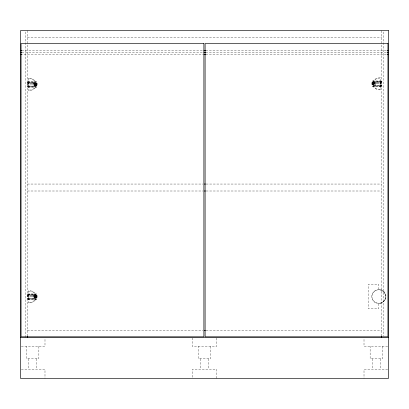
<?xml version="1.0" encoding="UTF-8"?>
<svg xmlns="http://www.w3.org/2000/svg" width="409" height="409" viewBox="0 0 409 409"><rect width="100%" height="100%" fill="white"/><g stroke="black" fill="none" stroke-linecap="round" stroke-linejoin="round"><path stroke-width="0.31" stroke-dasharray="2.04 1.53" d="M36.636 83.231L36.636 85.685L37.265 85.685L37.265 83.231L36.636 83.231L36.636 85.685M36.636 295.533L36.636 297.987L37.265 297.987L37.265 295.533L36.636 295.533L36.636 297.987M372.343 82.572L372.343 85.026L371.715 85.026L371.715 82.572L372.343 82.572L372.343 85.026M35.363 83.467L35.501 83.047L35.501 85.87L35.793 83.237L36.529 83.058L36.529 85.859L35.793 85.68L35.501 83.047M35.363 295.763L35.501 295.344L35.501 298.171L35.793 295.533L36.529 295.354L36.529 298.161L35.793 297.982L35.501 295.344M373.616 84.791L373.478 85.21L373.478 82.383L373.187 85.021L372.451 85.2L372.451 82.393L373.187 82.572L373.478 85.21M35.895 85.87L35.895 83.047M35.895 298.171L35.895 295.344M373.085 82.383L373.085 85.21M28.497 78.896C37.981 77.817 37.981 91.1 28.497 90.021M380.482 89.361C370.999 90.435 370.999 77.158 380.482 78.231M28.497 291.198C37.981 290.119 37.981 303.401 28.497 302.323M27.403 37.628L381.597 37.628M21.728 50.307L203.222 50.307M205.778 50.307L387.272 50.307M21.728 52.352L203.222 52.352M205.778 52.352L387.272 52.352M20.45 54.397L203.222 54.397M205.778 54.397L387.287 54.397M381.94 81.345L372.614 81.345L372.614 86.253L381.94 86.253M27.403 184.05L202.905 184.05M206.095 184.05L381.597 184.05M27.403 191.003L202.905 191.003M206.095 191.003L381.597 191.003M27.403 330.472L202.905 330.472M206.095 330.472L381.597 330.472M21.288 346.346L44.99 346.346L44.99 338.064M387.712 346.346L364.01 346.346L364.01 338.064M21.288 369.404L44.99 369.404L44.99 378.325M387.712 369.404L364.01 369.404L364.01 378.325M373.478 82.383L373.616 82.802M35.501 85.87L35.363 85.45M35.501 298.171L35.363 297.752M383.438 31.953L383.438 336.147M382.415 346.346L382.415 358.775L370.145 358.775L370.145 346.346M381.934 81.345L381.94 81.693L374.797 81.693L374.797 85.9L381.94 85.9L381.934 86.253M381.648 81.345L381.648 81.693M381.648 85.9L381.648 86.253M381.597 30.675L381.597 336.162M381.52 81.693L381.52 85.9M381.392 81.693L381.392 85.9M380.871 81.345L380.871 80.992L372.216 80.992L372.216 86.601L380.871 86.601L380.871 86.253M380.861 81.693L380.891 85.9M380.779 81.345L380.825 86.253M380.697 81.345L380.697 86.253M380.534 81.345L380.534 81.693M380.534 85.9L380.534 86.253M380.411 80.992L380.411 81.345M380.365 81.693L380.365 85.9M380.411 86.253L380.411 86.601M380.268 358.775L380.268 369.404M380.043 81.345L380.043 81.693M380.043 85.9L380.043 86.253M379.823 81.345L379.823 86.253M379.322 80.992L379.383 81.693M379.383 85.9L379.322 86.601M378.146 81.693L378.146 85.9M377.988 81.693L377.988 85.9M377.487 81.693L377.487 85.9M376.648 81.693L376.648 85.9M375.978 81.693L375.978 85.9M375.554 81.345L375.554 86.253M374.987 82.393L374.987 85.2M374.649 82.393L374.649 85.2M374.317 81.345L374.337 86.253M373.882 80.992L373.913 86.601M373.028 82.393L373.028 85.2M372.962 82.383L372.962 85.21M372.906 82.393L372.906 85.2M372.292 358.775L372.292 369.404M216.77 338.064L216.77 346.346L192.23 346.346L192.23 338.064M216.77 378.325L216.77 369.404L192.23 369.404L192.23 378.325M210.635 346.346L210.635 358.775L198.365 358.775L198.365 346.346M208.488 358.775L208.488 369.404M200.512 358.775L200.512 369.404M38.855 346.346L38.855 358.775L26.585 358.775L26.585 346.346M36.708 358.775L36.708 369.404M36.018 83.047L36.018 85.87M36.018 295.344L36.018 298.171M35.951 83.058L35.951 85.859M35.951 295.354L35.951 298.161M34.33 83.058L34.33 85.859M34.33 295.354L34.33 298.161M33.993 83.058L33.993 85.859M33.993 295.354L33.993 298.161M33.426 82.004L33.426 86.912M33.426 294.306L33.426 299.214M33.001 82.357L33.001 86.56M33.001 294.654L33.001 298.861M32.331 82.357L32.331 86.56M32.331 294.654L32.331 298.861M31.493 82.357L31.493 86.56M31.493 294.654L31.493 298.861M30.992 82.357L30.992 86.56M30.992 294.654L30.992 298.861M30.833 82.357L30.833 86.56M30.833 294.654L30.833 298.861M29.658 81.652L29.658 82.004M29.658 86.912L29.658 87.265M29.658 293.953L29.658 294.306M29.658 299.214L29.658 299.562M29.596 82.004L29.596 82.357M29.596 86.56L29.596 86.912M29.596 294.306L29.596 294.654M29.596 298.861L29.596 299.214M29.157 82.004L29.157 86.912M29.157 294.306L29.157 299.214M28.937 82.004L28.937 82.357M28.937 86.56L28.937 86.912M28.937 294.306L28.937 294.654M28.937 298.861L28.937 299.214M28.732 358.775L28.732 369.404M28.615 82.357L28.615 86.56M28.615 294.654L28.615 298.861M28.569 81.652L28.569 82.004M28.569 86.912L28.569 87.265M28.569 293.953L28.569 294.306M28.569 299.214L28.569 299.562M28.282 82.004L28.282 82.357M28.282 86.56L28.282 86.912M28.282 294.306L28.282 294.654M28.282 298.861L28.282 299.214M28.201 82.004L28.201 86.912M28.201 294.306L28.201 299.214M27.587 82.357L27.587 86.56M27.587 294.654L27.587 298.861M27.459 82.357L27.439 86.56M27.439 294.654L27.459 298.861M27.403 30.675L27.403 336.162M25.562 31.953L25.562 337.425M36.58 84.458C36.442 88.441 32.142 90.854 28.497 90.547L28.497 78.37C32.142 78.063 36.442 80.476 36.58 84.458M36.58 296.76C36.442 300.738 32.142 303.156 28.497 302.849L28.497 290.671C32.142 290.364 36.442 292.778 36.58 296.76M372.66 82.209C371.26 86.754 376.331 90.374 380.482 89.888L380.482 77.71C377.318 77.495 373.821 79.111 372.66 82.209M384.818 300.416L382.032 302.9L378.734 303.642L378.734 308.795L368.381 308.795L368.381 284.255L378.734 284.255L378.734 289.408C381.392 289.347 383.923 290.947 385.186 293.268A7.086 7.086 0 0 1 384.818 300.416M374.593 291.157L373.33 292.399A6.687 6.687 0 0 0 373.299 300.615L374.557 301.862A6.892 6.892 0 0 0 382.87 301.893L384.138 300.651A6.687 6.687 0 0 0 384.169 292.435L382.911 291.188A6.892 6.892 0 0 0 374.598 291.157M36.764 81.652L28.109 81.652L28.109 87.265L36.764 87.265L36.764 81.652M36.365 82.004L27.04 82.004L27.04 82.357L34.182 82.357L34.182 86.56L27.04 86.56L27.04 86.912L36.365 86.912L36.365 82.004M375.084 82.393L374.552 82.393L374.552 85.2L375.084 85.2L375.084 82.393M34.428 83.058L33.891 83.058L33.891 85.859L34.428 85.859L34.428 83.058M36.764 293.953L28.109 293.953L28.109 299.562L36.764 299.562L36.764 293.953M36.365 294.306L27.04 294.306L27.04 294.654L34.182 294.654L34.182 298.861L27.04 298.861L27.045 299.214L36.365 299.214L36.365 294.306M34.428 295.354L33.891 295.354L33.891 298.161L34.428 298.161L34.428 295.354M35.097 87.265L35.097 81.652L35.067 87.265M35.097 299.562L35.097 293.953L35.067 299.562M34.663 86.912L34.663 82.004L34.617 86.912M34.663 299.214L34.663 294.306L34.617 299.214M374.951 302.369A6.963 6.963 0 0 0 385.687 296.878A6.963 6.963 0 0 0 375.564 290.329A6.963 6.963 0 0 0 374.951 302.369"/><path stroke-width="0.61" d="M20.45 50.307L21.728 50.307M203.861 50.307L205.778 50.307M387.272 50.307L388.55 50.307M20.45 52.352L21.728 52.352M203.861 52.352L205.778 52.352M387.272 52.352L388.55 52.352M20.45 54.397L21.728 54.397M203.861 54.397L205.778 54.397M387.272 54.397L388.55 54.397M204.183 184.05L205.456 184.05M204.183 191.003L205.456 191.003M204.183 330.472L205.456 330.472M20.45 337.425L388.55 337.425M381.597 336.147L381.597 337.425M27.403 336.147L27.403 337.425M388.55 30.675L20.45 30.675L20.45 378.325L388.55 378.325L388.55 30.675M203.887 43.559L21.064 43.559L21.064 336.811L203.887 336.811L203.887 43.559M387.936 43.559L205.113 43.559L205.113 336.811L387.936 336.811L387.936 43.559"/></g></svg>
